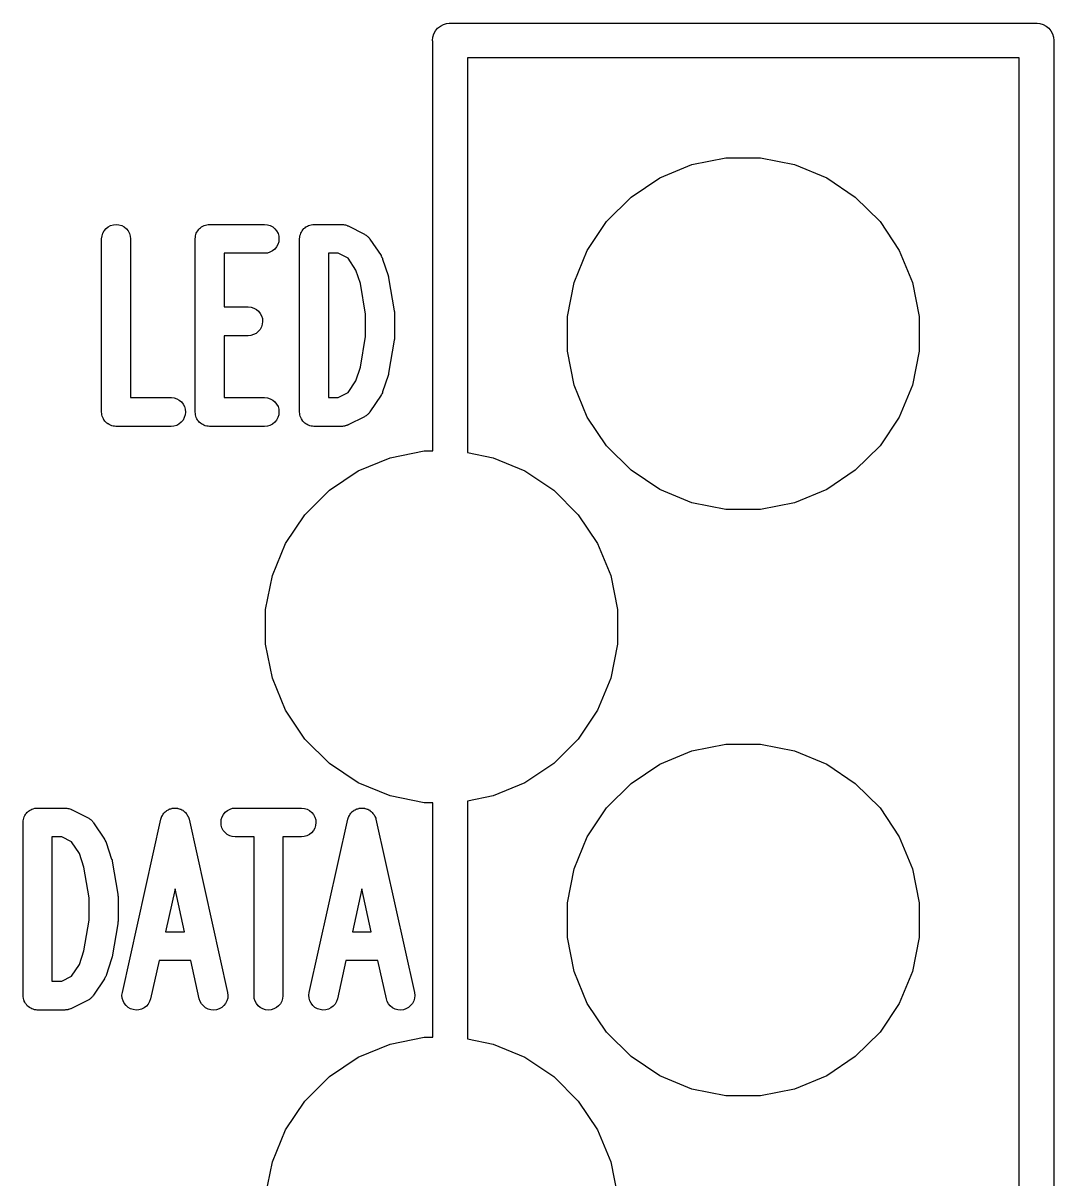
# Model space of a CAD drawing. Extents: x 85 to 230, y -161 to -76.
# Drawn here: x 222.42 to 226.89, y -80.86 to -75.86 of the extents above; entities that cross this region are included whole.
import ezdxf

# ---------------------------------------------------------------- set-up
doc = ezdxf.new("R2010")
doc.units = 0
doc.header["$MEASUREMENT"] = 0
doc.layers.add('BLACK', color=7, linetype='CONTINUOUS')

msp = doc.modelspace()

# ---------------------------------------------------------------- linework, layer by layer
at = {"layer": 'BLACK', "linetype": 'CONTINUOUS'}
for p, q in [((224.198, -75.9158), (224.202, -75.9017)), ((224.202, -75.9017), (224.209, -75.8886)), ((224.209, -75.8886), (224.218, -75.8772)), ((224.218, -75.8772), (224.23, -75.8678)), ((224.23, -75.8678), (224.243, -75.8609)), ((224.243, -75.8609), (224.257, -75.8566)), ((224.257, -75.8566), (224.268, -75.8555)), ((224.268, -75.8555), (224.272, -75.8551)), ((224.272, -75.8551), (224.275, -75.8555)), ((224.275, -75.8555), (226.808, -75.8555)), ((226.808, -75.8555), (226.812, -75.8551)), ((226.812, -75.8551), (226.815, -75.8555)), ((226.815, -75.8555), (226.826, -75.8566)), ((226.826, -75.8566), (226.841, -75.8609)), ((226.841, -75.8609), (226.854, -75.8678)), ((226.854, -75.8678), (226.865, -75.8772)), ((226.865, -75.8772), (226.874, -75.8886)), ((226.874, -75.8886), (226.881, -75.9017)), ((226.881, -75.9017), (226.886, -75.9158)), ((224.196, -75.9305), (224.198, -75.9158)), ((224.197, -75.9342), (224.196, -75.9305)), ((224.197, -77.7085), (224.197, -75.9342)), ((226.886, -75.9158), (226.887, -75.9305)), ((226.887, -75.9305), (226.887, -75.9342)), ((226.887, -75.9342), (226.887, -106.407)), ((224.347, -76.0055), (224.347, -77.7157)), ((226.737, -76.0055), (224.347, -76.0055)), ((226.737, -106.336), (226.737, -76.0055)), ((225.319, -76.4678), (225.467, -76.4385)), ((225.467, -76.4385), (225.617, -76.4385)), ((225.617, -76.4385), (225.764, -76.4678)), ((225.181, -76.5252), (225.319, -76.4678)), ((225.764, -76.4678), (225.903, -76.5252)), ((225.056, -76.6086), (225.181, -76.5252)), ((225.903, -76.5252), (226.027, -76.6086)), ((224.95, -76.7148), (225.056, -76.6086)), ((226.027, -76.6086), (226.134, -76.7148)), ((222.774, -76.7545), (222.782, -76.7451)), ((222.782, -76.7451), (222.792, -76.7375)), ((222.792, -76.7375), (222.802, -76.7318)), ((222.802, -76.7318), (222.814, -76.7284)), ((222.814, -76.7284), (222.826, -76.7273)), ((222.826, -76.7273), (222.838, -76.7286)), ((222.838, -76.7286), (222.85, -76.7322)), ((222.85, -76.7322), (222.861, -76.738)), ((222.861, -76.738), (222.87, -76.7458)), ((222.87, -76.7458), (222.878, -76.7552)), ((223.179, -76.7545), (223.183, -76.75)), ((223.183, -76.75), (223.186, -76.7454)), ((223.186, -76.7454), (223.187, -76.7453)), ((223.187, -76.7451), (223.191, -76.7414)), ((223.187, -76.7453), (223.187, -76.7451)), ((223.191, -76.7414), (223.196, -76.7377)), ((223.196, -76.7375), (223.202, -76.7348)), ((223.196, -76.7376), (223.196, -76.7375)), ((223.196, -76.7377), (223.196, -76.7376)), ((223.202, -76.7348), (223.207, -76.732)), ((223.207, -76.7318), (223.213, -76.7302)), ((223.207, -76.7319), (223.207, -76.7318)), ((223.207, -76.732), (223.207, -76.7319)), ((223.213, -76.7302), (223.218, -76.7285)), ((223.218, -76.7285), (223.219, -76.7285)), ((223.219, -76.7284), (223.225, -76.7279)), ((223.219, -76.7285), (223.219, -76.7284)), ((223.225, -76.7279), (223.231, -76.7273)), ((223.231, -76.7273), (223.469, -76.7273)), ((223.469, -76.7273), (223.482, -76.7287)), ((223.469, -76.7273), (223.469, -76.7273)), ((223.482, -76.7287), (223.493, -76.7323)), ((223.493, -76.7323), (223.504, -76.7382)), ((223.504, -76.7382), (223.513, -76.7461)), ((223.513, -76.7461), (223.521, -76.7556)), ((223.631, -76.7545), (223.635, -76.75)), ((223.635, -76.75), (223.639, -76.7454)), ((223.639, -76.7451), (223.644, -76.7414)), ((223.639, -76.7453), (223.639, -76.7451)), ((223.639, -76.7454), (223.639, -76.7453)), ((223.644, -76.7414), (223.648, -76.7377)), ((223.648, -76.7377), (223.649, -76.7376)), ((223.649, -76.7375), (223.654, -76.7348)), ((223.649, -76.7376), (223.649, -76.7375)), ((223.654, -76.7348), (223.659, -76.732)), ((223.659, -76.7318), (223.665, -76.7302)), ((223.659, -76.7319), (223.659, -76.7318)), ((223.659, -76.732), (223.659, -76.7319)), ((223.665, -76.7302), (223.671, -76.7285)), ((223.671, -76.7284), (223.677, -76.7279)), ((223.671, -76.7285), (223.671, -76.7284)), ((223.671, -76.7285), (223.671, -76.7285)), ((223.677, -76.7279), (223.683, -76.7273)), ((223.683, -76.7273), (223.802, -76.7273)), ((223.802, -76.7273), (223.803, -76.7273)), ((223.803, -76.7273), (223.805, -76.7275)), ((223.805, -76.7275), (223.806, -76.7275)), ((223.806, -76.7275), (223.811, -76.7282)), ((223.811, -76.7282), (223.815, -76.7287)), ((223.815, -76.7287), (223.817, -76.7292)), ((223.817, -76.7292), (223.819, -76.7295)), ((223.819, -76.7295), (223.823, -76.7311)), ((223.823, -76.7311), (223.827, -76.7323)), ((223.827, -76.7323), (223.828, -76.7332)), ((223.828, -76.7332), (223.83, -76.7339)), ((223.83, -76.7339), (223.901, -76.7696)), ((224.866, -76.8396), (224.95, -76.7148)), ((226.134, -76.7148), (226.217, -76.8396)), ((222.763, -76.7889), (222.765, -76.7768)), ((222.763, -76.7898), (222.763, -76.7889)), ((222.763, -77.5398), (222.763, -76.7898)), ((222.765, -76.7768), (222.768, -76.7652)), ((222.768, -76.7652), (222.774, -76.7545)), ((222.878, -76.7552), (222.884, -76.766)), ((222.884, -76.766), (222.887, -76.7777)), ((222.887, -76.7777), (222.888, -76.7898)), ((222.888, -76.7898), (222.888, -77.4773)), ((223.168, -76.7889), (223.169, -76.783)), ((223.168, -76.7893), (223.168, -76.7889)), ((223.168, -76.7894), (223.168, -76.7893)), ((223.168, -76.7898), (223.168, -76.7894)), ((223.168, -76.7894), (223.168, -76.7894)), ((223.168, -77.5398), (223.168, -76.7898)), ((223.169, -76.7768), (223.171, -76.7712)), ((223.169, -76.777), (223.169, -76.7768)), ((223.169, -76.7772), (223.169, -76.777)), ((223.169, -76.783), (223.169, -76.7772)), ((223.171, -76.7712), (223.173, -76.7656)), ((223.173, -76.7652), (223.176, -76.76)), ((223.173, -76.7654), (223.173, -76.7652)), ((223.173, -76.7656), (223.173, -76.7654)), ((223.176, -76.76), (223.179, -76.7548)), ((223.179, -76.7547), (223.179, -76.7545)), ((223.179, -76.7548), (223.179, -76.7547)), ((223.521, -76.7556), (223.527, -76.7664)), ((223.53, -76.8024), (223.526, -76.814)), ((223.527, -76.7664), (223.53, -76.7781)), ((223.53, -76.7781), (223.531, -76.7902)), ((223.531, -76.7902), (223.53, -76.8024)), ((223.62, -76.7889), (223.621, -76.783)), ((223.62, -76.7893), (223.62, -76.7889)), ((223.62, -76.7894), (223.62, -76.7893)), ((223.62, -76.7898), (223.62, -76.7894)), ((223.62, -76.7894), (223.62, -76.7894)), ((223.62, -77.5398), (223.62, -76.7898)), ((223.621, -76.783), (223.622, -76.7772)), ((223.622, -76.7768), (223.624, -76.7712)), ((223.622, -76.777), (223.622, -76.7768)), ((223.622, -76.7772), (223.622, -76.777)), ((223.624, -76.7712), (223.625, -76.7656)), ((223.625, -76.7652), (223.628, -76.76)), ((223.625, -76.7654), (223.625, -76.7652)), ((223.625, -76.7656), (223.625, -76.7654)), ((223.628, -76.76), (223.631, -76.7548)), ((223.631, -76.7547), (223.631, -76.7545)), ((223.631, -76.7548), (223.631, -76.7547)), ((223.901, -76.7696), (223.902, -76.77)), ((223.902, -76.77), (223.905, -76.7719)), ((223.905, -76.7719), (223.908, -76.7736)), ((223.908, -76.7736), (223.91, -76.7753)), ((223.91, -76.7753), (223.912, -76.7766)), ((223.912, -76.7766), (223.915, -76.7791)), ((223.915, -76.7791), (223.918, -76.7814)), ((223.918, -76.7814), (223.919, -76.7834)), ((223.919, -76.7834), (223.921, -76.7851)), ((223.921, -76.7851), (223.923, -76.7881)), ((223.923, -76.7881), (223.925, -76.7908)), ((223.925, -76.7908), (223.973, -76.8623)), ((223.469, -76.8523), (223.293, -76.8523)), ((223.293, -76.8523), (223.293, -77.0844)), ((223.481, -76.8511), (223.469, -76.8523)), ((223.492, -76.8476), (223.481, -76.8511)), ((223.503, -76.8419), (223.492, -76.8476)), ((223.513, -76.8341), (223.503, -76.8419)), ((223.52, -76.8247), (223.513, -76.8341)), ((223.526, -76.814), (223.52, -76.8247)), ((223.745, -76.8523), (223.745, -77.4773)), ((223.787, -76.8523), (223.745, -76.8523)), ((223.831, -76.874), (223.787, -76.8523)), ((224.809, -76.9782), (224.866, -76.8396)), ((226.217, -76.8396), (226.274, -76.9782)), ((223.864, -76.9246), (223.831, -76.874)), ((223.973, -76.8623), (223.973, -76.863)), ((223.973, -76.863), (223.974, -76.8646)), ((223.974, -76.8646), (223.975, -76.866)), ((223.975, -76.866), (223.977, -76.87)), ((223.977, -76.87), (223.979, -76.8738)), ((223.979, -76.8738), (223.98, -76.8755)), ((223.98, -76.8755), (223.98, -76.8772)), ((223.98, -76.8772), (224.004, -76.9486)), ((223.884, -76.9835), (223.864, -76.9246)), ((224.004, -76.9486), (224.004, -76.9494)), ((224.004, -76.9494), (224.005, -76.9538)), ((223.906, -77.1164), (223.884, -76.9835)), ((224.005, -76.9538), (224.006, -76.9581)), ((224.006, -76.9581), (224.03, -77.1009)), ((224.78, -77.1255), (224.809, -76.9782)), ((226.274, -76.9782), (226.304, -77.1255)), ((223.293, -77.0844), (223.397, -77.0844)), ((223.397, -77.0844), (223.398, -77.0844)), ((223.398, -77.0844), (223.41, -77.0858)), ((223.41, -77.0858), (223.422, -77.0895)), ((223.422, -77.0895), (223.433, -77.0954)), ((223.433, -77.0954), (223.442, -77.1032)), ((223.442, -77.1032), (223.449, -77.1127)), ((224.03, -77.1009), (224.03, -77.1018)), ((224.03, -77.1018), (224.031, -77.1065)), ((223.449, -77.1127), (223.455, -77.1235)), ((223.455, -77.1235), (223.459, -77.1352)), ((223.46, -77.1474), (223.458, -77.1595)), ((223.459, -77.1352), (223.46, -77.1474)), ((223.906, -77.2132), (223.906, -77.1164)), ((224.031, -77.1065), (224.031, -77.1112)), ((224.031, -77.1112), (224.031, -77.2184)), ((224.78, -77.2756), (224.78, -77.1255)), ((226.304, -77.1255), (226.304, -77.2756)), ((223.432, -77.199), (223.421, -77.2047)), ((223.441, -77.1913), (223.432, -77.199)), ((223.449, -77.1819), (223.441, -77.1913)), ((223.455, -77.1712), (223.449, -77.1819)), ((223.458, -77.1595), (223.455, -77.1712)), ((223.397, -77.2094), (223.293, -77.2094)), ((223.293, -77.2094), (223.293, -77.4773)), ((223.409, -77.2082), (223.397, -77.2094)), ((223.421, -77.2047), (223.409, -77.2082)), ((223.884, -77.3461), (223.906, -77.2132)), ((224.03, -77.2286), (224.006, -77.3715)), ((224.031, -77.2239), (224.03, -77.2286)), ((224.031, -77.2184), (224.031, -77.2192)), ((224.031, -77.2192), (224.031, -77.2239)), ((224.809, -77.4228), (224.78, -77.2756)), ((226.304, -77.2756), (226.274, -77.4228)), ((223.864, -77.4049), (223.884, -77.3461)), ((224.004, -77.381), (223.98, -77.4524)), ((224.005, -77.3766), (224.004, -77.381)), ((224.006, -77.3724), (224.005, -77.3766)), ((224.006, -77.3715), (224.006, -77.3724)), ((223.831, -77.4556), (223.864, -77.4049)), ((223.98, -77.4532), (223.979, -77.4549)), ((223.98, -77.4524), (223.98, -77.4532)), ((224.866, -77.5615), (224.809, -77.4228)), ((226.274, -77.4228), (226.217, -77.5615)), ((222.888, -77.4773), (223.064, -77.4773)), ((223.064, -77.4773), (223.065, -77.4773)), ((223.065, -77.4773), (223.077, -77.4787)), ((223.077, -77.4787), (223.088, -77.4823)), ((223.088, -77.4823), (223.099, -77.4882)), ((223.099, -77.4882), (223.109, -77.4961)), ((223.109, -77.4961), (223.116, -77.5056)), ((223.293, -77.4773), (223.469, -77.4773)), ((223.469, -77.4773), (223.469, -77.4773)), ((223.469, -77.4773), (223.482, -77.4787)), ((223.482, -77.4787), (223.493, -77.4823)), ((223.493, -77.4823), (223.504, -77.4882)), ((223.504, -77.4882), (223.513, -77.4961)), ((223.513, -77.4961), (223.521, -77.5056)), ((223.745, -77.4773), (223.787, -77.4773)), ((223.787, -77.4773), (223.831, -77.4556)), ((223.973, -77.4673), (223.925, -77.5387)), ((223.974, -77.4658), (223.973, -77.4673)), ((223.975, -77.4643), (223.974, -77.4658)), ((223.977, -77.4604), (223.975, -77.4643)), ((223.979, -77.4566), (223.977, -77.4604)), ((223.979, -77.4549), (223.979, -77.4566)), ((222.764, -77.5457), (222.763, -77.5398)), ((222.764, -77.5515), (222.764, -77.5457)), ((222.764, -77.5517), (222.764, -77.5515)), ((222.764, -77.5519), (222.764, -77.5517)), ((222.766, -77.5576), (222.764, -77.5519)), ((223.116, -77.5056), (223.122, -77.5164)), ((223.125, -77.5524), (223.121, -77.564)), ((223.122, -77.5164), (223.125, -77.5281)), ((223.125, -77.5281), (223.126, -77.5402)), ((223.126, -77.5402), (223.125, -77.5524)), ((223.169, -77.5457), (223.168, -77.5398)), ((223.169, -77.5515), (223.169, -77.5457)), ((223.169, -77.5517), (223.169, -77.5515)), ((223.169, -77.5519), (223.169, -77.5517)), ((223.171, -77.5576), (223.169, -77.5519)), ((223.521, -77.5056), (223.527, -77.5164)), ((223.53, -77.5524), (223.526, -77.564)), ((223.527, -77.5164), (223.53, -77.5281)), ((223.53, -77.5281), (223.531, -77.5402)), ((223.531, -77.5402), (223.53, -77.5524)), ((223.621, -77.5457), (223.62, -77.5398)), ((223.622, -77.5515), (223.621, -77.5457)), ((223.622, -77.5517), (223.622, -77.5515)), ((223.622, -77.5519), (223.622, -77.5517)), ((223.623, -77.5576), (223.622, -77.5519)), ((223.912, -77.5535), (223.91, -77.5548)), ((223.914, -77.551), (223.912, -77.5535)), ((223.917, -77.5488), (223.914, -77.551)), ((223.919, -77.5469), (223.917, -77.5488)), ((223.921, -77.5451), (223.919, -77.5469)), ((223.923, -77.5422), (223.921, -77.5451)), ((223.925, -77.5395), (223.923, -77.5422)), ((223.925, -77.5387), (223.925, -77.5395)), ((222.768, -77.5632), (222.766, -77.5576)), ((222.768, -77.5634), (222.768, -77.5632)), ((222.768, -77.5636), (222.768, -77.5634)), ((222.771, -77.5688), (222.768, -77.5636)), ((222.773, -77.574), (222.771, -77.5688)), ((222.774, -77.5742), (222.773, -77.574)), ((222.774, -77.5744), (222.774, -77.5742)), ((222.777, -77.5789), (222.774, -77.5744)), ((222.781, -77.5835), (222.777, -77.5789)), ((222.781, -77.5837), (222.781, -77.5835)), ((222.781, -77.5838), (222.781, -77.5837)), ((222.786, -77.5876), (222.781, -77.5838)), ((222.79, -77.5914), (222.786, -77.5876)), ((222.791, -77.5915), (222.79, -77.5914)), ((222.791, -77.5916), (222.791, -77.5915)), ((222.796, -77.5944), (222.791, -77.5916)), ((222.801, -77.5972), (222.796, -77.5944)), ((222.801, -77.5973), (222.801, -77.5972)), ((222.802, -77.5974), (222.801, -77.5973)), ((222.807, -77.5991), (222.802, -77.5974)), ((222.813, -77.6009), (222.807, -77.5991)), ((222.813, -77.601), (222.813, -77.6009)), ((222.819, -77.6016), (222.813, -77.601)), ((222.813, -77.601), (222.813, -77.601)), ((222.825, -77.6023), (222.819, -77.6016)), ((222.826, -77.6023), (222.825, -77.6023)), ((222.825, -77.6023), (222.825, -77.6023)), ((222.825, -77.6023), (222.825, -77.6023)), ((222.825, -77.6023), (222.825, -77.6023)), ((223.064, -77.6023), (222.826, -77.6023)), ((223.076, -77.6011), (223.064, -77.6023)), ((223.088, -77.5976), (223.076, -77.6011)), ((223.098, -77.5919), (223.088, -77.5976)), ((223.108, -77.5841), (223.098, -77.5919)), ((223.116, -77.5747), (223.108, -77.5841)), ((223.121, -77.564), (223.116, -77.5747)), ((223.173, -77.5632), (223.171, -77.5576)), ((223.173, -77.5634), (223.173, -77.5632)), ((223.173, -77.5636), (223.173, -77.5634)), ((223.176, -77.5688), (223.173, -77.5636)), ((223.178, -77.574), (223.176, -77.5688)), ((223.178, -77.5742), (223.178, -77.574)), ((223.178, -77.5744), (223.178, -77.5742)), ((223.182, -77.5789), (223.178, -77.5744)), ((223.186, -77.5835), (223.182, -77.5789)), ((223.186, -77.5837), (223.186, -77.5835)), ((223.186, -77.5838), (223.186, -77.5837)), ((223.191, -77.5876), (223.186, -77.5838)), ((223.195, -77.5914), (223.191, -77.5876)), ((223.195, -77.5915), (223.195, -77.5914)), ((223.196, -77.5916), (223.195, -77.5915)), ((223.201, -77.5944), (223.196, -77.5916)), ((223.206, -77.5972), (223.201, -77.5944)), ((223.206, -77.5973), (223.206, -77.5972)), ((223.206, -77.5974), (223.206, -77.5973)), ((223.212, -77.5991), (223.206, -77.5974)), ((223.218, -77.6009), (223.212, -77.5991)), ((223.218, -77.601), (223.218, -77.6009)), ((223.224, -77.6016), (223.218, -77.601)), ((223.218, -77.601), (223.218, -77.601)), ((223.23, -77.6023), (223.224, -77.6016)), ((223.231, -77.6023), (223.23, -77.6023)), ((223.23, -77.6023), (223.23, -77.6023)), ((223.23, -77.6023), (223.23, -77.6023)), ((223.23, -77.6023), (223.23, -77.6023)), ((223.469, -77.6023), (223.231, -77.6023)), ((223.481, -77.6011), (223.469, -77.6023)), ((223.492, -77.5976), (223.481, -77.6011)), ((223.503, -77.5919), (223.492, -77.5976)), ((223.513, -77.5841), (223.503, -77.5919)), ((223.52, -77.5747), (223.513, -77.5841)), ((223.526, -77.564), (223.52, -77.5747)), ((223.625, -77.5632), (223.623, -77.5576)), ((223.625, -77.5634), (223.625, -77.5632)), ((223.625, -77.5636), (223.625, -77.5634)), ((223.628, -77.5688), (223.625, -77.5636)), ((223.631, -77.574), (223.628, -77.5688)), ((223.631, -77.5742), (223.631, -77.574)), ((223.631, -77.5744), (223.631, -77.5742)), ((223.635, -77.5789), (223.631, -77.5744)), ((223.638, -77.5835), (223.635, -77.5789)), ((223.638, -77.5837), (223.638, -77.5835)), ((223.639, -77.5838), (223.638, -77.5837)), ((223.643, -77.5876), (223.639, -77.5838)), ((223.648, -77.5914), (223.643, -77.5876)), ((223.648, -77.5915), (223.648, -77.5914)), ((223.648, -77.5916), (223.648, -77.5915)), ((223.653, -77.5944), (223.648, -77.5916)), ((223.658, -77.5972), (223.653, -77.5944)), ((223.658, -77.5973), (223.658, -77.5972)), ((223.659, -77.5974), (223.658, -77.5973)), ((223.664, -77.5991), (223.659, -77.5974)), ((223.67, -77.6009), (223.664, -77.5991)), ((223.67, -77.601), (223.67, -77.6009)), ((223.676, -77.6016), (223.67, -77.601)), ((223.67, -77.601), (223.67, -77.601)), ((223.682, -77.6023), (223.676, -77.6016)), ((223.683, -77.6023), (223.682, -77.6023)), ((223.682, -77.6023), (223.682, -77.6023)), ((223.682, -77.6023), (223.682, -77.6023)), ((223.682, -77.6023), (223.682, -77.6023)), ((223.802, -77.6023), (223.683, -77.6023)), ((223.804, -77.6021), (223.802, -77.6023)), ((223.806, -77.6022), (223.804, -77.6021)), ((223.81, -77.6015), (223.806, -77.6022)), ((223.814, -77.6011), (223.81, -77.6015)), ((223.816, -77.6006), (223.814, -77.6011)), ((223.818, -77.6003), (223.816, -77.6006)), ((223.822, -77.5988), (223.818, -77.6003)), ((223.826, -77.5976), (223.822, -77.5988)), ((223.827, -77.5967), (223.826, -77.5976)), ((223.829, -77.5961), (223.827, -77.5967)), ((223.83, -77.5957), (223.829, -77.5961)), ((223.901, -77.56), (223.83, -77.5957)), ((223.904, -77.5581), (223.901, -77.56)), ((223.908, -77.5564), (223.904, -77.5581)), ((223.91, -77.5548), (223.908, -77.5564)), ((224.95, -77.6863), (224.866, -77.5615)), ((226.217, -77.5615), (226.134, -77.6863)), ((225.056, -77.7924), (224.95, -77.6863)), ((226.134, -77.6863), (226.027, -77.7924)), ((223.874, -77.7952), (224.013, -77.7378)), ((224.013, -77.7378), (224.16, -77.7085)), ((224.16, -77.7085), (224.197, -77.7085)), ((224.347, -77.7157), (224.458, -77.7378)), ((224.458, -77.7378), (224.596, -77.7952)), ((223.75, -77.8786), (223.874, -77.7952)), ((224.596, -77.7952), (224.721, -77.8786)), ((225.181, -77.8758), (225.056, -77.7924)), ((226.027, -77.7924), (225.903, -77.8758)), ((223.643, -77.9848), (223.75, -77.8786)), ((224.721, -77.8786), (224.827, -77.9848)), ((225.319, -77.9332), (225.181, -77.8758)), ((225.903, -77.8758), (225.764, -77.9332)), ((225.467, -77.9625), (225.319, -77.9332)), ((225.764, -77.9332), (225.617, -77.9625)), ((223.56, -78.1096), (223.643, -77.9848)), ((224.827, -77.9848), (224.911, -78.1096)), ((225.617, -77.9625), (225.467, -77.9625)), ((223.503, -78.2482), (223.56, -78.1096)), ((224.911, -78.1096), (224.968, -78.2482)), ((223.473, -78.3955), (223.503, -78.2482)), ((224.968, -78.2482), (224.997, -78.3955)), ((223.473, -78.5456), (223.473, -78.3955)), ((224.997, -78.3955), (224.997, -78.5456)), ((223.503, -78.6928), (223.473, -78.5456)), ((224.997, -78.5456), (224.968, -78.6928)), ((223.56, -78.8315), (223.503, -78.6928)), ((224.968, -78.6928), (224.911, -78.8315)), ((223.643, -78.9563), (223.56, -78.8315)), ((224.911, -78.8315), (224.827, -78.9563)), ((223.75, -79.0624), (223.643, -78.9563)), ((224.827, -78.9563), (224.721, -79.0624)), ((225.319, -79.0078), (225.467, -78.9785)), ((225.467, -78.9785), (225.617, -78.9785)), ((225.617, -78.9785), (225.764, -79.0078)), ((225.181, -79.0652), (225.319, -79.0078)), ((225.764, -79.0078), (225.903, -79.0652)), ((223.874, -79.1458), (223.75, -79.0624)), ((224.721, -79.0624), (224.596, -79.1458)), ((225.056, -79.1486), (225.181, -79.0652)), ((225.903, -79.0652), (226.027, -79.1486)), ((224.013, -79.2032), (223.874, -79.1458)), ((224.596, -79.1458), (224.458, -79.2032)), ((224.95, -79.2548), (225.056, -79.1486)), ((226.027, -79.1486), (226.134, -79.2548)), ((224.16, -79.2325), (224.013, -79.2032)), ((224.458, -79.2032), (224.347, -79.2253)), ((222.467, -79.2582), (222.473, -79.2565)), ((222.473, -79.2565), (222.474, -79.2564)), ((222.473, -79.2565), (222.473, -79.2565)), ((222.474, -79.2564), (222.479, -79.2559)), ((222.479, -79.2559), (222.485, -79.2553)), ((222.485, -79.2553), (222.604, -79.2553)), ((222.604, -79.2553), (222.605, -79.2553)), ((222.605, -79.2553), (222.607, -79.2555)), ((222.607, -79.2555), (222.609, -79.2555)), ((222.609, -79.2555), (222.613, -79.2562)), ((222.613, -79.2562), (222.617, -79.2567)), ((222.617, -79.2567), (222.619, -79.2572)), ((223.063, -79.2581), (223.067, -79.2567)), ((223.067, -79.2567), (223.069, -79.2565)), ((223.069, -79.2565), (223.07, -79.2561)), ((223.07, -79.2561), (223.075, -79.2558)), ((223.075, -79.2558), (223.08, -79.2553)), ((223.08, -79.2553), (223.081, -79.2554)), ((223.081, -79.2554), (223.082, -79.2553)), ((223.082, -79.2553), (223.087, -79.2559)), ((223.087, -79.2559), (223.092, -79.2563)), ((223.092, -79.2563), (223.093, -79.2567)), ((223.093, -79.2567), (223.095, -79.2569)), ((223.319, -79.26), (223.33, -79.2565)), ((223.33, -79.2565), (223.342, -79.2553)), ((223.342, -79.2553), (223.628, -79.2553)), ((223.628, -79.2553), (223.629, -79.2553)), ((223.629, -79.2553), (223.641, -79.2567)), ((223.641, -79.2567), (223.653, -79.2603)), ((223.872, -79.2581), (223.877, -79.2567)), ((223.877, -79.2567), (223.878, -79.2565)), ((223.878, -79.2565), (223.88, -79.2561)), ((223.88, -79.2561), (223.884, -79.2558)), ((223.884, -79.2558), (223.889, -79.2553)), ((223.889, -79.2553), (223.89, -79.2554)), ((223.89, -79.2554), (223.892, -79.2553)), ((223.892, -79.2553), (223.897, -79.2559)), ((223.897, -79.2559), (223.901, -79.2563)), ((223.901, -79.2563), (223.903, -79.2567)), ((223.903, -79.2567), (223.904, -79.2569)), ((224.197, -79.2325), (224.16, -79.2325)), ((224.197, -80.2485), (224.197, -79.2325)), ((224.347, -79.2253), (224.347, -80.2557)), ((224.866, -79.3796), (224.95, -79.2548)), ((226.134, -79.2548), (226.217, -79.3796)), ((222.423, -79.311), (222.424, -79.3052)), ((222.424, -79.3048), (222.426, -79.2992)), ((222.424, -79.305), (222.424, -79.3048)), ((222.424, -79.3052), (222.424, -79.305)), ((222.426, -79.2992), (222.428, -79.2936)), ((222.428, -79.2932), (222.431, -79.288)), ((222.428, -79.2934), (222.428, -79.2932)), ((222.428, -79.2936), (222.428, -79.2934)), ((222.431, -79.288), (222.433, -79.2828)), ((222.433, -79.2828), (222.434, -79.2827)), ((222.434, -79.2825), (222.438, -79.278)), ((222.434, -79.2827), (222.434, -79.2825)), ((222.438, -79.278), (222.441, -79.2734)), ((222.441, -79.2733), (222.442, -79.2731)), ((222.441, -79.2734), (222.441, -79.2733)), ((222.442, -79.2731), (222.446, -79.2694)), ((222.446, -79.2694), (222.451, -79.2657)), ((222.451, -79.2655), (222.456, -79.2628)), ((222.451, -79.2656), (222.451, -79.2655)), ((222.451, -79.2657), (222.451, -79.2656)), ((222.456, -79.2628), (222.461, -79.26)), ((222.461, -79.26), (222.462, -79.2599)), ((222.462, -79.2598), (222.467, -79.2582)), ((222.462, -79.2599), (222.462, -79.2598)), ((222.619, -79.2572), (222.621, -79.2575)), ((222.621, -79.2575), (222.625, -79.2591)), ((222.625, -79.2591), (222.629, -79.2603)), ((222.629, -79.2603), (222.631, -79.2612)), ((222.631, -79.2612), (222.632, -79.2619)), ((222.632, -79.2619), (222.704, -79.2976)), ((222.704, -79.2976), (222.704, -79.298)), ((222.704, -79.298), (222.707, -79.2999)), ((222.707, -79.2999), (222.711, -79.3016)), ((222.711, -79.3016), (222.713, -79.3033)), ((222.713, -79.3033), (222.715, -79.3046)), ((222.715, -79.3046), (222.717, -79.3071)), ((222.853, -80.0542), (223.02, -79.3042)), ((223.02, -79.3034), (223.021, -79.299)), ((223.02, -79.3042), (223.02, -79.3034)), ((223.021, -79.299), (223.023, -79.2945)), ((223.023, -79.2932), (223.024, -79.2918)), ((223.023, -79.2945), (223.023, -79.2932)), ((223.024, -79.2918), (223.026, -79.2878)), ((223.026, -79.2878), (223.028, -79.2837)), ((223.028, -79.2837), (223.029, -79.2825)), ((223.029, -79.2825), (223.03, -79.2813)), ((223.03, -79.2813), (223.033, -79.2778)), ((223.033, -79.2778), (223.036, -79.2742)), ((223.036, -79.2742), (223.037, -79.2732)), ((223.037, -79.2732), (223.038, -79.2721)), ((223.038, -79.2721), (223.042, -79.2693)), ((223.042, -79.2693), (223.045, -79.2663)), ((223.045, -79.2663), (223.046, -79.2656)), ((223.046, -79.2656), (223.048, -79.2647)), ((223.048, -79.2647), (223.052, -79.2627)), ((223.052, -79.2627), (223.056, -79.2604)), ((223.056, -79.2604), (223.057, -79.26)), ((223.057, -79.26), (223.058, -79.2593)), ((223.058, -79.2593), (223.063, -79.2581)), ((223.095, -79.2569), (223.099, -79.2584)), ((223.099, -79.2584), (223.103, -79.2596)), ((223.103, -79.2596), (223.105, -79.2603)), ((223.105, -79.2603), (223.106, -79.2608)), ((223.106, -79.2608), (223.11, -79.263)), ((223.11, -79.263), (223.114, -79.2652)), ((223.114, -79.2652), (223.115, -79.2661)), ((223.115, -79.2661), (223.117, -79.2668)), ((223.117, -79.2668), (223.12, -79.2698)), ((223.12, -79.2698), (223.124, -79.2727)), ((223.124, -79.2727), (223.125, -79.2738)), ((223.125, -79.2738), (223.126, -79.2748)), ((223.126, -79.2748), (223.129, -79.2785)), ((223.129, -79.2785), (223.132, -79.282)), ((223.132, -79.282), (223.132, -79.2833)), ((223.132, -79.2833), (223.133, -79.2844)), ((223.133, -79.2844), (223.135, -79.2886)), ((223.135, -79.2886), (223.138, -79.2926)), ((223.138, -79.2926), (223.138, -79.294)), ((223.138, -79.294), (223.139, -79.2953)), ((223.139, -79.2953), (223.14, -79.2998)), ((223.14, -79.2998), (223.142, -79.3042)), ((223.142, -79.3042), (223.308, -80.0542)), ((223.28, -79.3174), (223.281, -79.3052)), ((223.281, -79.3052), (223.285, -79.2936)), ((223.285, -79.2936), (223.291, -79.2828)), ((223.291, -79.2828), (223.298, -79.2734)), ((223.298, -79.2734), (223.308, -79.2657)), ((223.308, -79.2657), (223.319, -79.26)), ((223.653, -79.2603), (223.663, -79.2662)), ((223.662, -80.0542), (223.829, -79.3042)), ((223.663, -79.2662), (223.673, -79.2741)), ((223.673, -79.2741), (223.68, -79.2836)), ((223.68, -79.2836), (223.686, -79.2944)), ((223.686, -79.2944), (223.69, -79.3061)), ((223.69, -79.3061), (223.691, -79.3182)), ((223.829, -79.3034), (223.831, -79.299)), ((223.829, -79.3042), (223.829, -79.3034)), ((223.831, -79.299), (223.832, -79.2945)), ((223.832, -79.2945), (223.833, -79.2932)), ((223.833, -79.2918), (223.836, -79.2878)), ((223.833, -79.2932), (223.833, -79.2918)), ((223.836, -79.2878), (223.838, -79.2837)), ((223.838, -79.2837), (223.839, -79.2826)), ((223.839, -79.2813), (223.842, -79.2778)), ((223.839, -79.2826), (223.839, -79.2813)), ((223.842, -79.2778), (223.845, -79.2742)), ((223.845, -79.2742), (223.846, -79.2732)), ((223.846, -79.2732), (223.847, -79.2721)), ((223.847, -79.2721), (223.851, -79.2693)), ((223.851, -79.2693), (223.855, -79.2663)), ((223.855, -79.2663), (223.856, -79.2656)), ((223.856, -79.2656), (223.857, -79.2647)), ((223.857, -79.2647), (223.861, -79.2627)), ((223.861, -79.2627), (223.865, -79.2604)), ((223.865, -79.2604), (223.867, -79.26)), ((223.867, -79.26), (223.868, -79.2593)), ((223.868, -79.2593), (223.872, -79.2581)), ((223.904, -79.2569), (223.908, -79.2584)), ((223.908, -79.2584), (223.913, -79.2596)), ((223.913, -79.2596), (223.914, -79.2603)), ((223.914, -79.2603), (223.916, -79.2608)), ((223.916, -79.2608), (223.92, -79.2631)), ((223.92, -79.2631), (223.924, -79.2652)), ((223.924, -79.2652), (223.925, -79.2661)), ((223.925, -79.2661), (223.926, -79.2668)), ((223.926, -79.2668), (223.93, -79.2699)), ((223.93, -79.2699), (223.933, -79.2727)), ((223.933, -79.2727), (223.934, -79.2738)), ((223.934, -79.2738), (223.935, -79.2748)), ((223.935, -79.2748), (223.938, -79.2785)), ((223.938, -79.2785), (223.941, -79.282)), ((223.941, -79.282), (223.942, -79.2833)), ((223.942, -79.2833), (223.943, -79.2844)), ((223.943, -79.2844), (223.945, -79.2886)), ((223.945, -79.2886), (223.947, -79.2926)), ((223.947, -79.2926), (223.948, -79.294)), ((223.948, -79.294), (223.948, -79.2953)), ((223.948, -79.2953), (223.95, -79.2998)), ((223.95, -79.2998), (223.951, -79.3042)), ((223.951, -79.3042), (224.118, -80.0542)), ((222.423, -79.3169), (222.423, -79.311)), ((222.423, -79.3173), (222.423, -79.3169)), ((222.423, -79.3174), (222.423, -79.3173)), ((222.423, -79.3178), (222.423, -79.3174)), ((222.423, -79.3174), (222.423, -79.3174)), ((222.423, -80.0678), (222.423, -79.3178)), ((222.717, -79.3071), (222.72, -79.3094)), ((222.72, -79.3094), (222.722, -79.3114)), ((222.722, -79.3114), (222.723, -79.3131)), ((222.723, -79.3131), (222.726, -79.3161)), ((222.726, -79.3161), (222.728, -79.3188)), ((222.728, -79.3188), (222.775, -79.3903)), ((223.281, -79.3295), (223.28, -79.3174)), ((223.284, -79.3412), (223.281, -79.3295)), ((223.29, -79.352), (223.284, -79.3412)), ((223.298, -79.3615), (223.29, -79.352)), ((223.68, -79.3527), (223.672, -79.3621)), ((223.686, -79.342), (223.68, -79.3527)), ((223.689, -79.3304), (223.686, -79.342)), ((223.691, -79.3182), (223.689, -79.3304)), ((222.548, -79.3803), (222.548, -80.0053)), ((222.59, -79.3803), (222.548, -79.3803)), ((222.633, -79.402), (222.59, -79.3803)), ((222.667, -79.4526), (222.633, -79.402)), ((222.775, -79.3903), (222.776, -79.391)), ((222.776, -79.391), (222.777, -79.3926)), ((222.777, -79.3926), (222.778, -79.394)), ((222.778, -79.394), (222.779, -79.398)), ((222.779, -79.398), (222.781, -79.4018)), ((222.781, -79.4018), (222.782, -79.4035)), ((222.782, -79.4035), (222.783, -79.4052)), ((222.783, -79.4052), (222.806, -79.4766)), ((223.307, -79.3694), (223.298, -79.3615)), ((223.318, -79.3752), (223.307, -79.3694)), ((223.329, -79.3789), (223.318, -79.3752)), ((223.342, -79.3803), (223.329, -79.3789)), ((223.423, -79.3803), (223.342, -79.3803)), ((223.342, -79.3803), (223.342, -79.3803)), ((223.423, -80.0678), (223.423, -79.3803)), ((223.628, -79.3803), (223.548, -79.3803)), ((223.548, -79.3803), (223.548, -80.0678)), ((223.64, -79.3791), (223.628, -79.3803)), ((223.652, -79.3756), (223.64, -79.3791)), ((223.663, -79.3699), (223.652, -79.3756)), ((223.672, -79.3621), (223.663, -79.3699)), ((224.809, -79.5182), (224.866, -79.3796)), ((226.217, -79.3796), (226.274, -79.5182)), ((222.686, -79.5115), (222.667, -79.4526)), ((222.806, -79.4766), (222.807, -79.4774)), ((222.807, -79.4774), (222.808, -79.4818)), ((222.808, -79.4818), (222.809, -79.4861)), ((222.809, -79.4861), (222.833, -79.6289)), ((222.709, -79.6444), (222.686, -79.5115)), ((224.78, -79.6655), (224.809, -79.5182)), ((226.274, -79.5182), (226.304, -79.6655)), ((223.081, -79.6059), (223.039, -79.791)), ((223.122, -79.791), (223.081, -79.6059)), ((223.89, -79.6059), (223.849, -79.791)), ((223.931, -79.791), (223.89, -79.6059)), ((222.709, -79.7412), (222.709, -79.6444)), ((222.833, -79.6289), (222.833, -79.6298)), ((222.833, -79.6298), (222.833, -79.6345)), ((222.833, -79.6345), (222.834, -79.6392)), ((222.834, -79.6392), (222.834, -79.7464)), ((224.78, -79.8156), (224.78, -79.6655)), ((226.304, -79.6655), (226.304, -79.8156)), ((222.686, -79.8741), (222.709, -79.7412)), ((222.833, -79.7566), (222.809, -79.8995)), ((222.834, -79.7464), (222.833, -79.7472)), ((222.833, -79.7472), (222.833, -79.7519)), ((222.833, -79.7519), (222.833, -79.7566)), ((223.039, -79.791), (223.122, -79.791)), ((223.849, -79.791), (223.931, -79.791)), ((224.809, -79.9628), (224.78, -79.8156)), ((226.304, -79.8156), (226.274, -79.9628)), ((222.667, -79.9329), (222.686, -79.8741)), ((222.807, -79.9046), (222.806, -79.909)), ((222.809, -79.9004), (222.807, -79.9046)), ((222.809, -79.8995), (222.809, -79.9004)), ((222.633, -79.9836), (222.667, -79.9329)), ((222.806, -79.909), (222.783, -79.9804)), ((223.012, -79.916), (222.975, -80.0814)), ((223.149, -79.916), (223.012, -79.916)), ((223.186, -80.0814), (223.149, -79.916)), ((223.821, -79.916), (223.784, -80.0814)), ((223.959, -79.916), (223.821, -79.916)), ((223.996, -80.0814), (223.959, -79.916)), ((222.548, -80.0053), (222.59, -80.0053)), ((222.59, -80.0053), (222.633, -79.9836)), ((222.775, -79.9953), (222.728, -80.0667)), ((222.776, -79.9938), (222.775, -79.9953)), ((222.777, -79.9923), (222.776, -79.9938)), ((222.779, -79.9884), (222.777, -79.9923)), ((222.781, -79.9846), (222.779, -79.9884)), ((222.782, -79.9829), (222.781, -79.9846)), ((222.783, -79.9804), (222.782, -79.9812)), ((222.782, -79.9812), (222.782, -79.9829)), ((224.866, -80.1015), (224.809, -79.9628)), ((226.274, -79.9628), (226.217, -80.1015)), ((222.851, -80.0663), (222.853, -80.0542)), ((223.308, -80.0542), (223.308, -80.0551)), ((223.308, -80.0551), (223.31, -80.0672)), ((223.661, -80.0663), (223.662, -80.0542)), ((224.118, -80.0542), (224.118, -80.0551)), ((224.118, -80.0551), (224.119, -80.0672)), ((222.423, -80.0737), (222.423, -80.0678)), ((222.424, -80.0795), (222.423, -80.0737)), ((222.424, -80.0797), (222.424, -80.0795)), ((222.424, -80.0799), (222.424, -80.0797)), ((222.426, -80.0856), (222.424, -80.0799)), ((222.427, -80.0912), (222.426, -80.0856)), ((222.427, -80.0914), (222.427, -80.0912)), ((222.428, -80.0916), (222.427, -80.0914)), ((222.43, -80.0968), (222.428, -80.0916)), ((222.433, -80.102), (222.43, -80.0968)), ((222.433, -80.1022), (222.433, -80.102)), ((222.433, -80.1024), (222.433, -80.1022)), ((222.437, -80.1069), (222.433, -80.1024)), ((222.441, -80.1115), (222.437, -80.1069)), ((222.704, -80.088), (222.632, -80.1237)), ((222.707, -80.0861), (222.704, -80.088)), ((222.71, -80.0844), (222.707, -80.0861)), ((222.712, -80.0828), (222.71, -80.0844)), ((222.714, -80.0815), (222.712, -80.0828)), ((222.717, -80.079), (222.714, -80.0815)), ((222.719, -80.0768), (222.717, -80.079)), ((222.721, -80.0749), (222.719, -80.0768)), ((222.723, -80.0731), (222.721, -80.0749)), ((222.725, -80.0702), (222.723, -80.0731)), ((222.727, -80.0675), (222.725, -80.0702)), ((222.728, -80.0667), (222.727, -80.0675)), ((222.852, -80.0785), (222.851, -80.0663)), ((222.856, -80.0903), (222.852, -80.0785)), ((222.861, -80.1012), (222.856, -80.0903)), ((222.869, -80.1108), (222.861, -80.1012)), ((222.965, -80.1043), (222.957, -80.1135)), ((222.971, -80.0937), (222.965, -80.1043)), ((222.975, -80.0822), (222.971, -80.0937)), ((222.975, -80.0814), (222.975, -80.0822)), ((223.19, -80.0929), (223.186, -80.0814)), ((223.196, -80.1036), (223.19, -80.0929)), ((223.204, -80.1129), (223.196, -80.1036)), ((223.3, -80.1019), (223.292, -80.1114)), ((223.305, -80.0911), (223.3, -80.1019)), ((223.309, -80.0794), (223.305, -80.0911)), ((223.31, -80.0672), (223.309, -80.0794)), ((223.424, -80.0799), (223.423, -80.0678)), ((223.428, -80.0916), (223.424, -80.0799)), ((223.433, -80.1024), (223.428, -80.0916)), ((223.441, -80.1118), (223.433, -80.1024)), ((223.537, -80.1031), (223.529, -80.1124)), ((223.543, -80.0924), (223.537, -80.1031)), ((223.546, -80.0808), (223.543, -80.0924)), ((223.548, -80.0687), (223.546, -80.0808)), ((223.548, -80.0678), (223.548, -80.0687)), ((223.662, -80.0785), (223.661, -80.0663)), ((223.665, -80.0903), (223.662, -80.0785)), ((223.671, -80.1012), (223.665, -80.0903)), ((223.678, -80.1108), (223.671, -80.1012)), ((223.774, -80.1043), (223.766, -80.1135)), ((223.78, -80.0937), (223.774, -80.1043)), ((223.784, -80.0822), (223.78, -80.0937)), ((223.784, -80.0814), (223.784, -80.0822)), ((224, -80.0929), (223.996, -80.0814)), ((224.005, -80.1036), (224, -80.0929)), ((224.013, -80.1129), (224.005, -80.1036)), ((224.109, -80.1019), (224.101, -80.1114)), ((224.115, -80.0911), (224.109, -80.1019)), ((224.118, -80.0794), (224.115, -80.0911)), ((224.119, -80.0672), (224.118, -80.0794)), ((224.95, -80.2263), (224.866, -80.1015)), ((226.217, -80.1015), (226.134, -80.2263)), ((222.441, -80.1117), (222.441, -80.1115)), ((222.441, -80.1118), (222.441, -80.1117)), ((222.445, -80.1156), (222.441, -80.1118)), ((222.45, -80.1194), (222.445, -80.1156)), ((222.45, -80.1195), (222.45, -80.1194)), ((222.45, -80.1196), (222.45, -80.1195)), ((222.456, -80.1224), (222.45, -80.1196)), ((222.461, -80.1252), (222.456, -80.1224)), ((222.461, -80.1253), (222.461, -80.1252)), ((222.461, -80.1254), (222.461, -80.1253)), ((222.467, -80.1271), (222.461, -80.1254)), ((222.472, -80.1289), (222.467, -80.1271)), ((222.473, -80.129), (222.472, -80.1289)), ((222.479, -80.1296), (222.473, -80.129)), ((222.473, -80.129), (222.473, -80.129)), ((222.484, -80.1303), (222.479, -80.1296)), ((222.485, -80.1303), (222.484, -80.1303)), ((222.604, -80.1303), (222.485, -80.1303)), ((222.485, -80.1303), (222.485, -80.1303)), ((222.485, -80.1303), (222.485, -80.1303)), ((222.485, -80.1303), (222.485, -80.1303)), ((222.606, -80.1301), (222.604, -80.1303)), ((222.608, -80.1302), (222.606, -80.1301)), ((222.612, -80.1295), (222.608, -80.1302)), ((222.616, -80.1291), (222.612, -80.1295)), ((222.618, -80.1286), (222.616, -80.1291)), ((222.62, -80.1283), (222.618, -80.1286)), ((222.624, -80.1268), (222.62, -80.1283)), ((222.628, -80.1256), (222.624, -80.1268)), ((222.63, -80.1247), (222.628, -80.1256)), ((222.632, -80.1241), (222.63, -80.1247)), ((222.632, -80.1237), (222.632, -80.1241)), ((222.878, -80.1188), (222.869, -80.1108)), ((222.888, -80.1248), (222.878, -80.1188)), ((222.9, -80.1287), (222.888, -80.1248)), ((222.912, -80.1303), (222.9, -80.1287)), ((222.924, -80.1294), (222.912, -80.1303)), ((222.936, -80.1263), (222.924, -80.1294)), ((222.947, -80.1209), (222.936, -80.1263)), ((222.957, -80.1135), (222.947, -80.1209)), ((223.213, -80.1204), (223.204, -80.1129)), ((223.224, -80.126), (223.213, -80.1204)), ((223.236, -80.1293), (223.224, -80.126)), ((223.248, -80.1303), (223.236, -80.1293)), ((223.26, -80.1289), (223.248, -80.1303)), ((223.272, -80.1252), (223.26, -80.1289)), ((223.283, -80.1193), (223.272, -80.1252)), ((223.292, -80.1114), (223.283, -80.1193)), ((223.45, -80.1196), (223.441, -80.1118)), ((223.461, -80.1254), (223.45, -80.1196)), ((223.473, -80.129), (223.461, -80.1254)), ((223.485, -80.1303), (223.473, -80.129)), ((223.497, -80.1292), (223.485, -80.1303)), ((223.509, -80.1257), (223.497, -80.1292)), ((223.52, -80.1201), (223.509, -80.1257)), ((223.529, -80.1124), (223.52, -80.1201)), ((223.687, -80.1188), (223.678, -80.1108)), ((223.698, -80.1248), (223.687, -80.1188)), ((223.709, -80.1287), (223.698, -80.1248)), ((223.721, -80.1303), (223.709, -80.1287)), ((223.734, -80.1294), (223.721, -80.1303)), ((223.745, -80.1263), (223.734, -80.1294)), ((223.756, -80.1209), (223.745, -80.1263)), ((223.766, -80.1135), (223.756, -80.1209)), ((224.023, -80.1204), (224.013, -80.1129)), ((224.034, -80.126), (224.023, -80.1204)), ((224.046, -80.1293), (224.034, -80.126)), ((224.058, -80.1303), (224.046, -80.1293)), ((224.07, -80.1289), (224.058, -80.1303)), ((224.081, -80.1252), (224.07, -80.1289)), ((224.092, -80.1193), (224.081, -80.1252)), ((224.101, -80.1114), (224.092, -80.1193)), ((224.013, -80.2778), (224.16, -80.2485)), ((224.16, -80.2485), (224.197, -80.2485)), ((224.347, -80.2557), (224.458, -80.2778)), ((225.056, -80.3324), (224.95, -80.2263)), ((226.134, -80.2263), (226.027, -80.3324)), ((223.874, -80.3352), (224.013, -80.2778)), ((224.458, -80.2778), (224.596, -80.3352)), ((223.75, -80.4186), (223.874, -80.3352)), ((224.596, -80.3352), (224.721, -80.4186)), ((225.181, -80.4158), (225.056, -80.3324)), ((226.027, -80.3324), (225.903, -80.4158)), ((223.643, -80.5248), (223.75, -80.4186)), ((224.721, -80.4186), (224.827, -80.5248)), ((225.319, -80.4732), (225.181, -80.4158)), ((225.903, -80.4158), (225.764, -80.4732)), ((225.467, -80.5025), (225.319, -80.4732)), ((225.617, -80.5025), (225.467, -80.5025)), ((225.764, -80.4732), (225.617, -80.5025)), ((223.56, -80.6496), (223.643, -80.5248)), ((224.827, -80.5248), (224.911, -80.6496)), ((223.503, -80.7882), (223.56, -80.6496)), ((224.911, -80.6496), (224.968, -80.7882)), ((223.473, -80.9355), (223.503, -80.7882)), ((224.968, -80.7882), (224.997, -80.9355))]:
    msp.add_line(p, q, dxfattribs=at)

doc.saveas('drawing.dxf')
